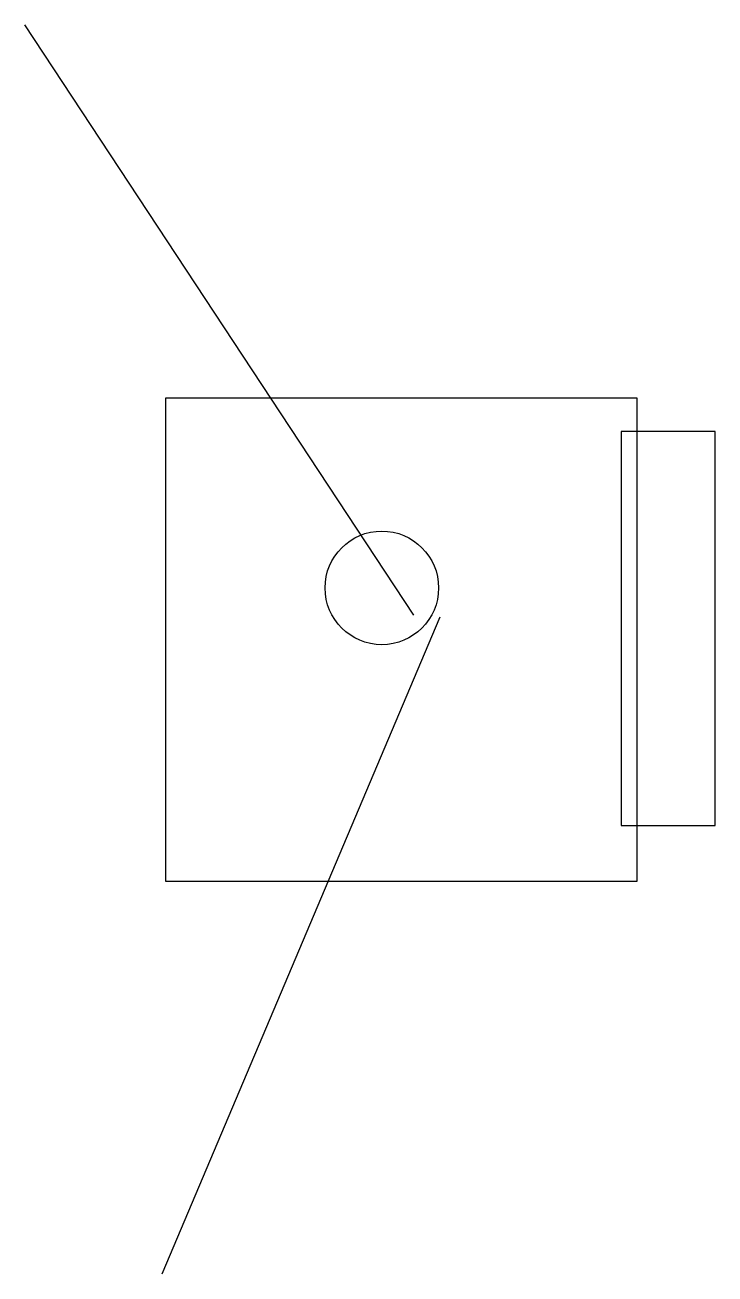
# Model space of a CAD drawing. Extents: x -0.6 to 0.01, y -0.58 to 0.53.
import ezdxf

# ---------------------------------------------------------------- set-up
doc = ezdxf.new("R2010")
doc.units = 0
doc.layers.get('0').update_dxf_attribs({"linetype": 'CONTINUOUS'})

msp = doc.modelspace()

# ---------------------------------------------------------------- linework, layer by layer
at = {"color": 0}
for points in [[(-0.2559, 0.0075), (-0.6034, 0.5343)], [(-0.2328, 0.0059), (-0.481, -0.5805)]]:
    msp.add_lwpolyline(points, dxfattribs=at)
for points in [[(-0.4778, 0.2012), (-0.4778, -0.2298), (-0.0565, -0.2298), (-0.0565, 0.2012)], [(-0.0708, 0.1714), (-0.0708, -0.1801), (0.013, -0.1801), (0.013, 0.1714)]]:
    msp.add_lwpolyline(points, close=True, dxfattribs=at)
msp.add_circle((-0.2846, 0.0319), 0.0507, dxfattribs=at)

doc.saveas('drawing.dxf')
